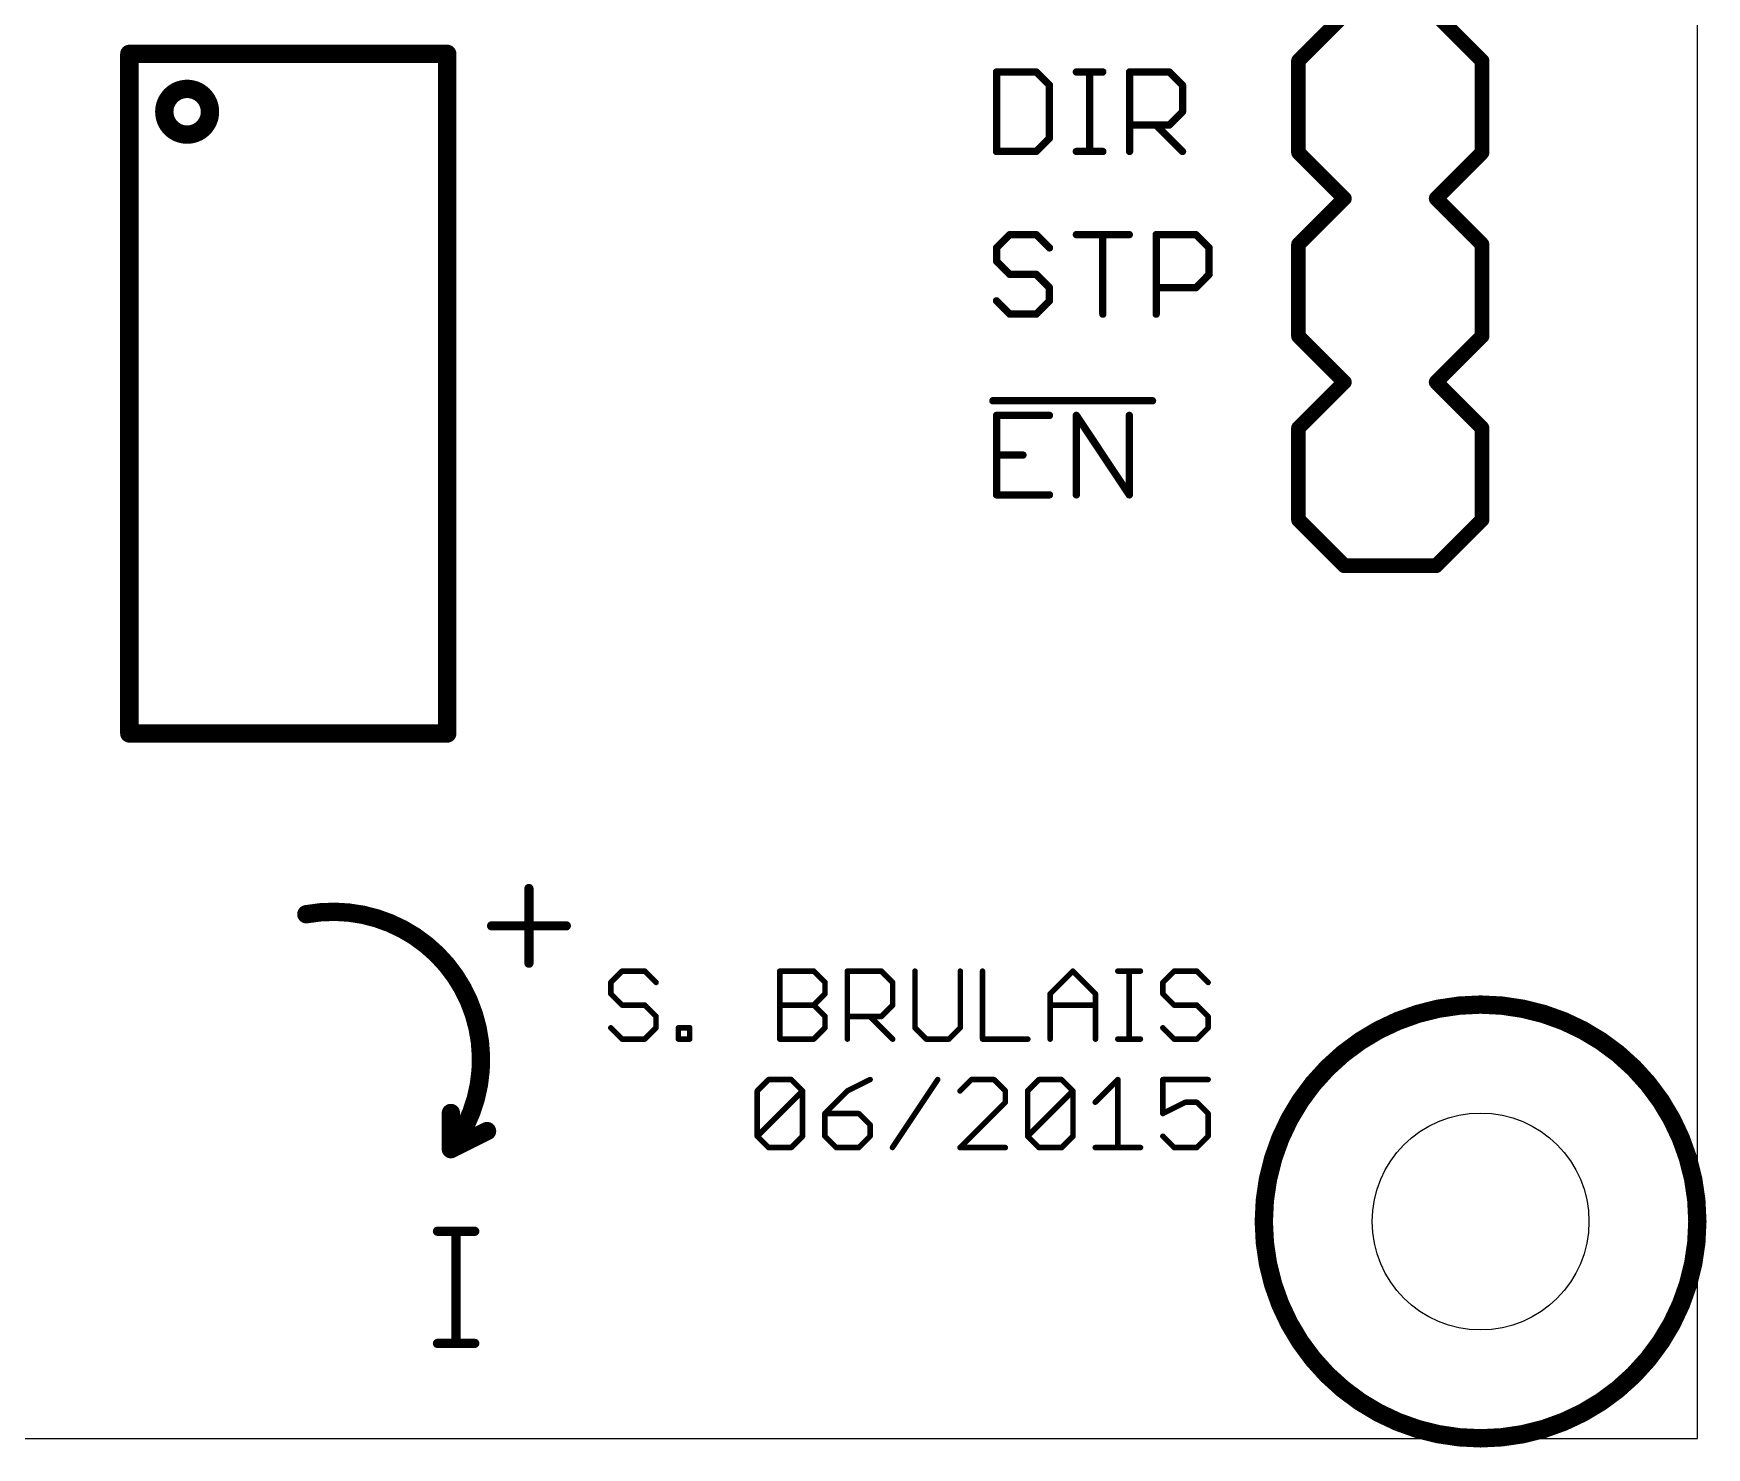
# Model space of a CAD drawing. Extents: x -0.16 to 1.66, y -0.01 to 1.46.
# Drawn here: x 0.747 to 1.659, y -0.005 to 0.765 of the extents above; entities that cross this region are included whole.
import ezdxf

# ---------------------------------------------------------------- set-up
doc = ezdxf.new("R2010")
doc.units = 0
doc.layers.add('20', color=7, linetype='CONTINUOUS')
doc.layers.add('21', color=253, linetype='CONTINUOUS')

msp = doc.modelspace()

# ---------------------------------------------------------------- linework, layer by layer
at = {"layer": '20'}
for p, q in [((1.653543, 0), (1.653543, 1.456693)), ((-0.15748, 0), (1.653543, 0))]:
    msp.add_line(p, q, dxfattribs=at)
msp.add_circle((1.535433, 0.11811), 0.059055, dxfattribs=at)
at = {"layer": '21'}
for points, const_width in [([(1.43622, 0.750197), (1.46122, 0.775197)], 0.008), ([(1.51122, 0.775197), (1.53622, 0.750197)], 0.008), ([(0.799213, 0.753937), (0.972441, 0.753937)], 0.01), ([(0.799213, 0.383858), (0.799213, 0.753937)], 0.01), ([(0.972441, 0.753937), (0.972441, 0.383858)], 0.01), ([(1.43622, 0.700197), (1.43622, 0.750197)], 0.008), ([(1.53622, 0.750197), (1.53622, 0.700197)], 0.008), ([(1.271685, 0.7441), (1.271685, 0.700819)], 0.004), ([(1.293326, 0.7441), (1.271685, 0.7441)], 0.004), ([(1.300539, 0.736886), (1.293326, 0.7441)], 0.004), ([(1.300539, 0.708032), (1.300539, 0.736886)], 0.004), ([(1.315187, 0.7441), (1.329614, 0.7441)], 0.004), ([(1.3224, 0.700819), (1.3224, 0.7441)], 0.004), ([(1.344188, 0.700819), (1.344188, 0.7441)], 0.004), ([(1.344188, 0.7441), (1.365828, 0.7441)], 0.004), ([(1.365828, 0.7441), (1.373042, 0.736886)], 0.004), ([(1.373042, 0.736886), (1.373042, 0.722459)], 0.004), ([(1.373042, 0.722459), (1.365828, 0.715246)], 0.004), ([(1.365828, 0.715246), (1.344188, 0.715246)], 0.004), ([(1.358615, 0.715246), (1.373042, 0.700819)], 0.004), ([(1.271685, 0.700819), (1.293326, 0.700819)], 0.004), ([(1.293326, 0.700819), (1.300539, 0.708032)], 0.004), ([(1.315187, 0.700819), (1.329614, 0.700819)], 0.004), ([(1.46122, 0.675197), (1.43622, 0.700197)], 0.008), ([(1.53622, 0.700197), (1.51122, 0.675197)], 0.008), ([(1.46122, 0.675197), (1.43622, 0.650197)], 0.008), ([(1.53622, 0.650197), (1.51122, 0.675197)], 0.008), ([(1.278898, 0.655517), (1.271685, 0.648304)], 0.004), ([(1.293326, 0.655517), (1.278898, 0.655517)], 0.004), ([(1.300539, 0.648304), (1.293326, 0.655517)], 0.004), ([(1.315187, 0.655517), (1.344041, 0.655517)], 0.004), ([(1.329614, 0.612236), (1.329614, 0.655517)], 0.004), ([(1.358688, 0.612236), (1.358688, 0.655517)], 0.004), ([(1.358688, 0.655517), (1.380329, 0.655517)], 0.004), ([(1.380329, 0.655517), (1.387542, 0.648304)], 0.004), ([(1.271685, 0.648304), (1.271685, 0.64109)], 0.004), ([(1.387542, 0.648304), (1.387542, 0.633877)], 0.004), ([(1.43622, 0.600197), (1.43622, 0.650197)], 0.008), ([(1.53622, 0.650197), (1.53622, 0.600197)], 0.008), ([(1.271685, 0.64109), (1.278898, 0.633877)], 0.004), ([(1.278898, 0.633877), (1.293326, 0.633877)], 0.004), ([(1.293326, 0.633877), (1.300539, 0.626663)], 0.004), ([(1.387542, 0.633877), (1.380329, 0.626663)], 0.004), ([(1.278898, 0.612236), (1.271685, 0.61945)], 0.004), ([(1.300539, 0.61945), (1.293326, 0.612236)], 0.004), ([(1.300539, 0.626663), (1.300539, 0.61945)], 0.004), ([(1.380329, 0.626663), (1.358688, 0.626663)], 0.004), ([(1.293326, 0.612236), (1.278898, 0.612236)], 0.004), ([(1.46122, 0.575197), (1.43622, 0.600197)], 0.008), ([(1.53622, 0.600197), (1.51122, 0.575197)], 0.008), ([(1.43622, 0.550197), (1.46122, 0.575197)], 0.008), ([(1.51122, 0.575197), (1.53622, 0.550197)], 0.008), ([(1.269685, 0.565055), (1.356688, 0.565055)], 0.004), ([(1.300539, 0.557092), (1.271685, 0.557092)], 0.004), ([(1.271685, 0.557092), (1.271685, 0.513811)], 0.004), ([(1.315187, 0.513811), (1.315187, 0.557092)], 0.004), ([(1.315187, 0.557092), (1.344041, 0.513811)], 0.004), ([(1.344041, 0.513811), (1.344041, 0.557092)], 0.004), ([(1.43622, 0.500197), (1.43622, 0.550197)], 0.008), ([(1.53622, 0.550197), (1.53622, 0.500197)], 0.008), ([(1.271685, 0.535452), (1.286112, 0.535452)], 0.004), ([(1.271685, 0.513811), (1.300539, 0.513811)], 0.004), ([(1.46122, 0.475197), (1.43622, 0.500197)], 0.008), ([(1.53622, 0.500197), (1.51122, 0.475197)], 0.008), ([(1.51122, 0.475197), (1.46122, 0.475197)], 0.008), ([(0.972441, 0.383858), (0.799213, 0.383858)], 0.01), ([(1.016945, 0.29944), (1.016945, 0.258738)], 0.005), ([(0.996594, 0.279089), (1.037296, 0.279089)], 0.005), ([(1.067688, 0.254437), (1.061516, 0.248265)], 0.003), ([(1.080032, 0.254437), (1.067688, 0.254437)], 0.003), ([(1.086204, 0.248265), (1.080032, 0.254437)], 0.003), ([(1.153595, 0.217406), (1.153595, 0.254437)], 0.003), ([(1.153595, 0.254437), (1.17211, 0.254437)], 0.003), ([(1.17211, 0.254437), (1.178282, 0.248265)], 0.003), ([(1.190426, 0.217406), (1.190426, 0.254437)], 0.003), ([(1.190426, 0.254437), (1.208942, 0.254437)], 0.003), ([(1.208942, 0.254437), (1.215114, 0.248265)], 0.003), ([(1.227258, 0.254437), (1.227258, 0.223577)], 0.003), ([(1.251945, 0.223577), (1.251945, 0.254437)], 0.003), ([(1.264089, 0.254437), (1.264089, 0.217406)], 0.003), ([(1.30092, 0.242093), (1.313264, 0.254437)], 0.003), ([(1.313264, 0.254437), (1.325608, 0.242093)], 0.003), ([(1.337752, 0.254437), (1.350096, 0.254437)], 0.003), ([(1.343924, 0.217406), (1.343924, 0.254437)], 0.003), ([(1.368478, 0.254437), (1.362306, 0.248265)], 0.003), ([(1.380822, 0.254437), (1.368478, 0.254437)], 0.003), ([(1.386994, 0.248265), (1.380822, 0.254437)], 0.003), ([(1.061516, 0.248265), (1.061516, 0.242093)], 0.003), ([(1.178282, 0.248265), (1.178282, 0.242093)], 0.003), ([(1.215114, 0.248265), (1.215114, 0.235921)], 0.003), ([(1.362306, 0.248265), (1.362306, 0.242093)], 0.003), ([(1.061516, 0.242093), (1.067688, 0.235921)], 0.003), ([(1.067688, 0.235921), (1.080032, 0.235921)], 0.003), ([(1.080032, 0.235921), (1.086204, 0.229749)], 0.003), ([(1.153595, 0.235921), (1.17211, 0.235921)], 0.003), ([(1.178282, 0.242093), (1.17211, 0.235921)], 0.003), ([(1.17211, 0.235921), (1.178282, 0.229749)], 0.003), ([(1.215114, 0.235921), (1.208942, 0.229749)], 0.003), ([(1.30092, 0.217406), (1.30092, 0.242093)], 0.003), ([(1.30092, 0.235921), (1.325608, 0.235921)], 0.003), ([(1.325608, 0.242093), (1.325608, 0.217406)], 0.003), ([(1.362306, 0.242093), (1.368478, 0.235921)], 0.003), ([(1.368478, 0.235921), (1.380822, 0.235921)], 0.003), ([(1.380822, 0.235921), (1.386994, 0.229749)], 0.003), ([(1.086204, 0.229749), (1.086204, 0.223577)], 0.003), ([(1.178282, 0.229749), (1.178282, 0.223577)], 0.003), ([(1.208942, 0.229749), (1.190426, 0.229749)], 0.003), ([(1.20277, 0.229749), (1.215114, 0.217406)], 0.003), ([(1.386994, 0.229749), (1.386994, 0.223577)], 0.003), ([(1.067688, 0.217406), (1.061516, 0.223577)], 0.003), ([(1.080032, 0.217406), (1.067688, 0.217406)], 0.003), ([(1.086204, 0.223577), (1.080032, 0.217406)], 0.003), ([(1.098347, 0.217406), (1.098347, 0.223577)], 0.003), ([(1.098347, 0.223577), (1.104519, 0.223577)], 0.003), ([(1.104519, 0.217406), (1.098347, 0.217406)], 0.003), ([(1.104519, 0.223577), (1.104519, 0.217406)], 0.003), ([(1.17211, 0.217406), (1.153595, 0.217406)], 0.003), ([(1.178282, 0.223577), (1.17211, 0.217406)], 0.003), ([(1.227258, 0.223577), (1.233429, 0.217406)], 0.003), ([(1.233429, 0.217406), (1.245773, 0.217406)], 0.003), ([(1.245773, 0.217406), (1.251945, 0.223577)], 0.003), ([(1.264089, 0.217406), (1.288777, 0.217406)], 0.003), ([(1.337752, 0.217406), (1.350096, 0.217406)], 0.003), ([(1.368478, 0.217406), (1.362306, 0.223577)], 0.003), ([(1.380822, 0.217406), (1.368478, 0.217406)], 0.003), ([(1.386994, 0.223577), (1.380822, 0.217406)], 0.003), ([(1.141318, 0.18921), (1.147489, 0.195382)], 0.003), ([(1.147489, 0.195382), (1.159833, 0.195382)], 0.003), ([(1.159833, 0.195382), (1.166005, 0.18921)], 0.003), ([(1.202837, 0.195382), (1.190493, 0.18921)], 0.003), ([(1.21498, 0.15835), (1.239668, 0.195382)], 0.003), ([(1.257984, 0.195382), (1.251812, 0.18921)], 0.003), ([(1.270328, 0.195382), (1.257984, 0.195382)], 0.003), ([(1.2765, 0.18921), (1.270328, 0.195382)], 0.003), ([(1.288643, 0.18921), (1.294815, 0.195382)], 0.003), ([(1.294815, 0.195382), (1.307159, 0.195382)], 0.003), ([(1.307159, 0.195382), (1.313331, 0.18921)], 0.003), ([(1.325475, 0.183038), (1.337819, 0.195382)], 0.003), ([(1.337819, 0.195382), (1.337819, 0.15835)], 0.003), ([(1.386994, 0.195382), (1.362306, 0.195382)], 0.003), ([(1.362306, 0.195382), (1.362306, 0.176866)], 0.003), ([(1.141318, 0.164522), (1.141318, 0.18921)], 0.003), ([(1.141318, 0.164522), (1.166005, 0.18921)], 0.003), ([(1.166005, 0.18921), (1.166005, 0.164522)], 0.003), ([(1.190493, 0.18921), (1.178149, 0.176866)], 0.003), ([(1.251812, 0.15835), (1.2765, 0.183038)], 0.003), ([(1.2765, 0.183038), (1.2765, 0.18921)], 0.003), ([(1.288643, 0.164522), (1.288643, 0.18921)], 0.003), ([(1.288643, 0.164522), (1.313331, 0.18921)], 0.003), ([(1.313331, 0.18921), (1.313331, 0.164522)], 0.003), ([(1.362306, 0.176866), (1.37465, 0.183038)], 0.003), ([(1.37465, 0.183038), (1.380822, 0.183038)], 0.003), ([(1.380822, 0.183038), (1.386994, 0.176866)], 0.003), ([(0.974409, 0.15748), (0.974409, 0.177165)], 0.01), ([(1.178149, 0.176866), (1.178149, 0.164522)], 0.003), ([(1.196665, 0.176866), (1.178149, 0.176866)], 0.003), ([(1.202837, 0.170694), (1.196665, 0.176866)], 0.003), ([(1.386994, 0.176866), (1.386994, 0.164522)], 0.003), ([(0.974409, 0.15748), (0.994094, 0.167323)], 0.01), ([(1.147489, 0.15835), (1.141318, 0.164522)], 0.003), ([(1.166005, 0.164522), (1.159833, 0.15835)], 0.003), ([(1.178149, 0.164522), (1.184321, 0.15835)], 0.003), ([(1.196665, 0.15835), (1.202837, 0.164522)], 0.003), ([(1.202837, 0.164522), (1.202837, 0.170694)], 0.003), ([(1.294815, 0.15835), (1.288643, 0.164522)], 0.003), ([(1.313331, 0.164522), (1.307159, 0.15835)], 0.003), ([(1.368478, 0.15835), (1.362306, 0.164522)], 0.003), ([(1.386994, 0.164522), (1.380822, 0.15835)], 0.003), ([(1.159833, 0.15835), (1.147489, 0.15835)], 0.003), ([(1.184321, 0.15835), (1.196665, 0.15835)], 0.003), ([(1.2765, 0.15835), (1.251812, 0.15835)], 0.003), ([(1.307159, 0.15835), (1.294815, 0.15835)], 0.003), ([(1.325475, 0.15835), (1.350163, 0.15835)], 0.003), ([(1.380822, 0.15835), (1.368478, 0.15835)], 0.003), ([(0.967067, 0.112765), (0.987418, 0.112765)], 0.005), ([(0.977242, 0.051713), (0.977242, 0.112765)], 0.005), ([(0.967067, 0.051713), (0.987418, 0.051713)], 0.005)]:
    msp.add_lwpolyline(points, dxfattribs=dict(at, const_width=const_width))
for points, const_width in [([(0.799213, 0.756437, 1), (0.799213, 0.751437)], 0.005), ([(0.801713, 0.753937, 1), (0.796713, 0.753937)], 0.005), ([(0.974941, 0.753937, 1), (0.969941, 0.753937)], 0.005), ([(0.972441, 0.751437, 1), (0.972441, 0.756437)], 0.005), ([(1.43822, 0.750197, 1), (1.43422, 0.750197)], 0.004), ([(1.434806, 0.751611, 1), (1.437635, 0.748783)], 0.004), ([(1.53822, 0.750197, 1), (1.53422, 0.750197)], 0.004), ([(1.534806, 0.748783, 1), (1.537635, 0.751611)], 0.004), ([(0.830709, 0.709992, 1), (0.830709, 0.73489, 1), (0.830709, 0.709992)], 0.01), ([(1.272685, 0.7441, 1), (1.270685, 0.7441)], 0.002), ([(1.271685, 0.7451, 1), (1.271685, 0.7431)], 0.002), ([(1.294033, 0.744807, 1), (1.292618, 0.743393)], 0.002), ([(1.293326, 0.7431, 1), (1.293326, 0.7451)], 0.002), ([(1.301539, 0.736886, 1), (1.299539, 0.736886)], 0.002), ([(1.299832, 0.736179, 1), (1.301246, 0.737594)], 0.002), ([(1.315187, 0.7451, 1), (1.315187, 0.7431)], 0.002), ([(1.3234, 0.7441, 1), (1.3214, 0.7441)], 0.002), ([(1.329614, 0.7431, 1), (1.329614, 0.7451)], 0.002), ([(1.345188, 0.7441, 1), (1.343188, 0.7441)], 0.002), ([(1.344188, 0.7451, 1), (1.344188, 0.7431)], 0.002), ([(1.366535, 0.744807, 1), (1.365121, 0.743393)], 0.002), ([(1.365828, 0.7431, 1), (1.365828, 0.7451)], 0.002), ([(1.374042, 0.736886, 1), (1.372042, 0.736886)], 0.002), ([(1.372335, 0.736179, 1), (1.373749, 0.737594)], 0.002), ([(1.372042, 0.722459, 1), (1.374042, 0.722459)], 0.002), ([(1.373749, 0.721752, 1), (1.372335, 0.723167)], 0.002), ([(1.344188, 0.716246, 1), (1.344188, 0.714246)], 0.002), ([(1.359322, 0.715953, 1), (1.357908, 0.714539)], 0.002), ([(1.365121, 0.715953, 1), (1.366535, 0.714539)], 0.002), ([(1.365828, 0.714246, 1), (1.365828, 0.716246)], 0.002), ([(1.271685, 0.701819, 1), (1.271685, 0.699819)], 0.002), ([(1.292618, 0.701526, 1), (1.294033, 0.700112)], 0.002), ([(1.293326, 0.699819, 1), (1.293326, 0.701819)], 0.002), ([(1.299539, 0.708032, 1), (1.301539, 0.708032)], 0.002), ([(1.301246, 0.707325, 1), (1.299832, 0.708739)], 0.002), ([(1.315187, 0.701819, 1), (1.315187, 0.699819)], 0.002), ([(1.329614, 0.699819, 1), (1.329614, 0.701819)], 0.002), ([(1.372335, 0.700112, 1), (1.373749, 0.701526)], 0.002), ([(1.437635, 0.701611, 1), (1.434806, 0.698783)], 0.004), ([(1.43422, 0.700197, 1), (1.43822, 0.700197)], 0.004), ([(1.53422, 0.700197, 1), (1.53822, 0.700197)], 0.004), ([(1.537635, 0.698783, 1), (1.534806, 0.701611)], 0.004), ([(1.270685, 0.700819, 1), (1.272685, 0.700819)], 0.002), ([(1.3214, 0.700819, 1), (1.3234, 0.700819)], 0.002), ([(1.343188, 0.700819, 1), (1.345188, 0.700819)], 0.002), ([(1.462635, 0.673783, 1), (1.459806, 0.676611)], 0.004), ([(1.459806, 0.673783, 1), (1.462635, 0.676611)], 0.004), ([(1.512635, 0.676611, 1), (1.509806, 0.673783)], 0.004), ([(1.509806, 0.676611, 1), (1.512635, 0.673783)], 0.004), ([(1.278898, 0.656517, 1), (1.278898, 0.654517)], 0.002), ([(1.279606, 0.65481, 1), (1.278191, 0.656224)], 0.002), ([(1.294033, 0.656224, 1), (1.292618, 0.65481)], 0.002), ([(1.293326, 0.654517, 1), (1.293326, 0.656517)], 0.002), ([(1.315187, 0.656517, 1), (1.315187, 0.654517)], 0.002), ([(1.330614, 0.655517, 1), (1.328614, 0.655517)], 0.002), ([(1.344041, 0.654517, 1), (1.344041, 0.656517)], 0.002), ([(1.359688, 0.655517, 1), (1.357688, 0.655517)], 0.002), ([(1.358688, 0.656517, 1), (1.358688, 0.654517)], 0.002), ([(1.381036, 0.656224, 1), (1.379622, 0.65481)], 0.002), ([(1.380329, 0.654517, 1), (1.380329, 0.656517)], 0.002), ([(1.272685, 0.648304, 1), (1.270685, 0.648304)], 0.002), ([(1.270978, 0.649011, 1), (1.272392, 0.647597)], 0.002), ([(1.299832, 0.647597, 1), (1.301246, 0.649011)], 0.002), ([(1.388542, 0.648304, 1), (1.386542, 0.648304)], 0.002), ([(1.386835, 0.647597, 1), (1.38825, 0.649011)], 0.002), ([(1.43822, 0.650197, 1), (1.43422, 0.650197)], 0.004), ([(1.434806, 0.651611, 1), (1.437635, 0.648783)], 0.004), ([(1.53822, 0.650197, 1), (1.53422, 0.650197)], 0.004), ([(1.534806, 0.648783, 1), (1.537635, 0.651611)], 0.004), ([(1.272392, 0.641797, 1), (1.270978, 0.640383)], 0.002), ([(1.270685, 0.64109, 1), (1.272685, 0.64109)], 0.002), ([(1.278898, 0.634877, 1), (1.278898, 0.632877)], 0.002), ([(1.278191, 0.63317, 1), (1.279606, 0.634584)], 0.002), ([(1.294033, 0.634584, 1), (1.292618, 0.63317)], 0.002), ([(1.293326, 0.632877, 1), (1.293326, 0.634877)], 0.002), ([(1.386542, 0.633877, 1), (1.388542, 0.633877)], 0.002), ([(1.38825, 0.63317, 1), (1.386835, 0.634584)], 0.002), ([(1.272392, 0.620157, 1), (1.270978, 0.618743)], 0.002), ([(1.301539, 0.626663, 1), (1.299539, 0.626663)], 0.002), ([(1.299539, 0.61945, 1), (1.301539, 0.61945)], 0.002), ([(1.299832, 0.625956, 1), (1.301246, 0.62737)], 0.002), ([(1.301246, 0.618743, 1), (1.299832, 0.620157)], 0.002), ([(1.358688, 0.627663, 1), (1.358688, 0.625663)], 0.002), ([(1.379622, 0.62737, 1), (1.381036, 0.625956)], 0.002), ([(1.380329, 0.625663, 1), (1.380329, 0.627663)], 0.002), ([(1.278898, 0.613236, 1), (1.278898, 0.611236)], 0.002), ([(1.278191, 0.611529, 1), (1.279606, 0.612943)], 0.002), ([(1.292618, 0.612943, 1), (1.294033, 0.611529)], 0.002), ([(1.293326, 0.611236, 1), (1.293326, 0.613236)], 0.002), ([(1.328614, 0.612236, 1), (1.330614, 0.612236)], 0.002), ([(1.357688, 0.612236, 1), (1.359688, 0.612236)], 0.002), ([(1.437635, 0.601611, 1), (1.434806, 0.598783)], 0.004), ([(1.43422, 0.600197, 1), (1.43822, 0.600197)], 0.004), ([(1.53422, 0.600197, 1), (1.53822, 0.600197)], 0.004), ([(1.537635, 0.598783, 1), (1.534806, 0.601611)], 0.004), ([(1.462635, 0.573783, 1), (1.459806, 0.576611)], 0.004), ([(1.459806, 0.573783, 1), (1.462635, 0.576611)], 0.004), ([(1.512635, 0.576611, 1), (1.509806, 0.573783)], 0.004), ([(1.509806, 0.576611, 1), (1.512635, 0.573783)], 0.004), ([(1.269685, 0.566055, 1), (1.269685, 0.564055)], 0.002), ([(1.356688, 0.564055, 1), (1.356688, 0.566055)], 0.002), ([(1.271685, 0.558092, 1), (1.271685, 0.556092)], 0.002), ([(1.272685, 0.557092, 1), (1.270685, 0.557092)], 0.002), ([(1.300539, 0.556092, 1), (1.300539, 0.558092)], 0.002), ([(1.316187, 0.557092, 1), (1.314187, 0.557092)], 0.002), ([(1.316019, 0.557647, 1), (1.314355, 0.556537)], 0.002), ([(1.345041, 0.557092, 1), (1.343041, 0.557092)], 0.002), ([(1.43822, 0.550197, 1), (1.43422, 0.550197)], 0.004), ([(1.434806, 0.551611, 1), (1.437635, 0.548783)], 0.004), ([(1.53822, 0.550197, 1), (1.53422, 0.550197)], 0.004), ([(1.534806, 0.548783, 1), (1.537635, 0.551611)], 0.004), ([(1.271685, 0.536452, 1), (1.271685, 0.534452)], 0.002), ([(1.286112, 0.534452, 1), (1.286112, 0.536452)], 0.002), ([(1.271685, 0.514811, 1), (1.271685, 0.512811)], 0.002), ([(1.270685, 0.513811, 1), (1.272685, 0.513811)], 0.002), ([(1.300539, 0.512811, 1), (1.300539, 0.514811)], 0.002), ([(1.314187, 0.513811, 1), (1.316187, 0.513811)], 0.002), ([(1.343041, 0.513811, 1), (1.345041, 0.513811)], 0.002), ([(1.343209, 0.513256, 1), (1.344873, 0.514366)], 0.002), ([(1.437635, 0.501611, 1), (1.434806, 0.498783)], 0.004), ([(1.43422, 0.500197, 1), (1.43822, 0.500197)], 0.004), ([(1.53422, 0.500197, 1), (1.53822, 0.500197)], 0.004), ([(1.537635, 0.498783, 1), (1.534806, 0.501611)], 0.004), ([(1.46122, 0.477197, 1), (1.46122, 0.473197)], 0.004), ([(1.459806, 0.473783, 1), (1.462635, 0.476611)], 0.004), ([(1.509806, 0.476611, 1), (1.512635, 0.473783)], 0.004), ([(1.51122, 0.473197, 1), (1.51122, 0.477197)], 0.004), ([(0.799213, 0.386358, 1), (0.799213, 0.381358)], 0.005), ([(0.796713, 0.383858, 1), (0.801713, 0.383858)], 0.005), ([(0.969941, 0.383858, 1), (0.974941, 0.383858)], 0.005), ([(0.972441, 0.381358, 1), (0.972441, 0.386358)], 0.005), ([(1.018195, 0.29944, 1), (1.015695, 0.29944)], 0.0025), ([(0.974409, 0.15748, 0.685141), (0.895669, 0.285433)], 0.01), ([(0.895216, 0.287892, 1), (0.896122, 0.282974)], 0.005), ([(0.996594, 0.280339, 1), (0.996594, 0.277839)], 0.0025), ([(1.037296, 0.277839, 1), (1.037296, 0.280339)], 0.0025), ([(1.015695, 0.258738, 1), (1.018195, 0.258738)], 0.0025), ([(1.067688, 0.255187, 1), (1.067688, 0.253687)], 0.0015), ([(1.068218, 0.253907, 1), (1.067158, 0.254967)], 0.0015), ([(1.080562, 0.254967, 1), (1.079501, 0.253907)], 0.0015), ([(1.080032, 0.253687, 1), (1.080032, 0.255187)], 0.0015), ([(1.154345, 0.254437, 1), (1.152845, 0.254437)], 0.0015), ([(1.153595, 0.255187, 1), (1.153595, 0.253687)], 0.0015), ([(1.172641, 0.254967, 1), (1.17158, 0.253907)], 0.0015), ([(1.17211, 0.253687, 1), (1.17211, 0.255187)], 0.0015), ([(1.191176, 0.254437, 1), (1.189676, 0.254437)], 0.0015), ([(1.190426, 0.255187, 1), (1.190426, 0.253687)], 0.0015), ([(1.209472, 0.254967, 1), (1.208411, 0.253907)], 0.0015), ([(1.208942, 0.253687, 1), (1.208942, 0.255187)], 0.0015), ([(1.228008, 0.254437, 1), (1.226508, 0.254437)], 0.0015), ([(1.252695, 0.254437, 1), (1.251195, 0.254437)], 0.0015), ([(1.264839, 0.254437, 1), (1.263339, 0.254437)], 0.0015), ([(1.313795, 0.254967, 1), (1.312734, 0.253907)], 0.0015), ([(1.313795, 0.253907, 1), (1.312734, 0.254967)], 0.0015), ([(1.337752, 0.255187, 1), (1.337752, 0.253687)], 0.0015), ([(1.344674, 0.254437, 1), (1.343174, 0.254437)], 0.0015), ([(1.350096, 0.253687, 1), (1.350096, 0.255187)], 0.0015), ([(1.368478, 0.255187, 1), (1.368478, 0.253687)], 0.0015), ([(1.369008, 0.253907, 1), (1.367948, 0.254967)], 0.0015), ([(1.381352, 0.254967, 1), (1.380292, 0.253907)], 0.0015), ([(1.380822, 0.253687, 1), (1.380822, 0.255187)], 0.0015), ([(1.062266, 0.248265, 1), (1.060766, 0.248265)], 0.0015), ([(1.060986, 0.248795, 1), (1.062046, 0.247735)], 0.0015), ([(1.085673, 0.247735, 1), (1.086734, 0.248795)], 0.0015), ([(1.179032, 0.248265, 1), (1.177532, 0.248265)], 0.0015), ([(1.177752, 0.247735, 1), (1.178813, 0.248795)], 0.0015), ([(1.215864, 0.248265, 1), (1.214364, 0.248265)], 0.0015), ([(1.214583, 0.247735, 1), (1.215644, 0.248795)], 0.0015), ([(1.363056, 0.248265, 1), (1.361556, 0.248265)], 0.0015), ([(1.361776, 0.248795, 1), (1.362836, 0.247735)], 0.0015), ([(1.386464, 0.247735, 1), (1.387524, 0.248795)], 0.0015), ([(1.062046, 0.242624, 1), (1.060986, 0.241563)], 0.0015), ([(1.060766, 0.242093, 1), (1.062266, 0.242093)], 0.0015), ([(1.067688, 0.236671, 1), (1.067688, 0.235171)], 0.0015), ([(1.067158, 0.235391, 1), (1.068218, 0.236452)], 0.0015), ([(1.080562, 0.236452, 1), (1.079501, 0.235391)], 0.0015), ([(1.080032, 0.235171, 1), (1.080032, 0.236671)], 0.0015), ([(1.153595, 0.236671, 1), (1.153595, 0.235171)], 0.0015), ([(1.172641, 0.236452, 1), (1.17158, 0.235391)], 0.0015), ([(1.17158, 0.236452, 1), (1.172641, 0.235391)], 0.0015), ([(1.17211, 0.235171, 1), (1.17211, 0.236671)], 0.0015), ([(1.177532, 0.242093, 1), (1.179032, 0.242093)], 0.0015), ([(1.178813, 0.241563, 1), (1.177752, 0.242624)], 0.0015), ([(1.215644, 0.235391, 1), (1.214583, 0.236452)], 0.0015), ([(1.30167, 0.242093, 1), (1.30017, 0.242093)], 0.0015), ([(1.30039, 0.242624, 1), (1.301451, 0.241563)], 0.0015), ([(1.30092, 0.236671, 1), (1.30092, 0.235171)], 0.0015), ([(1.326358, 0.242093, 1), (1.324858, 0.242093)], 0.0015), ([(1.325078, 0.241563, 1), (1.326138, 0.242624)], 0.0015), ([(1.325608, 0.235171, 1), (1.325608, 0.236671)], 0.0015), ([(1.362836, 0.242624, 1), (1.361776, 0.241563)], 0.0015), ([(1.361556, 0.242093, 1), (1.363056, 0.242093)], 0.0015), ([(1.368478, 0.236671, 1), (1.368478, 0.235171)], 0.0015), ([(1.367948, 0.235391, 1), (1.369008, 0.236452)], 0.0015), ([(1.381352, 0.236452, 1), (1.380292, 0.235391)], 0.0015), ([(1.380822, 0.235171, 1), (1.380822, 0.236671)], 0.0015), ([(1.535433, 0, 1), (1.535433, 0.23622, 1), (1.535433, 0)], 0.01), ([(1.086954, 0.229749, 1), (1.085454, 0.229749)], 0.0015), ([(1.085673, 0.229219, 1), (1.086734, 0.23028)], 0.0015), ([(1.179032, 0.229749, 1), (1.177532, 0.229749)], 0.0015), ([(1.177752, 0.229219, 1), (1.178813, 0.23028)], 0.0015), ([(1.190426, 0.230499, 1), (1.190426, 0.228999)], 0.0015), ([(1.2033, 0.23028, 1), (1.20224, 0.229219)], 0.0015), ([(1.208411, 0.23028, 1), (1.209472, 0.229219)], 0.0015), ([(1.208942, 0.228999, 1), (1.208942, 0.230499)], 0.0015), ([(1.214364, 0.235921, 1), (1.215864, 0.235921)], 0.0015), ([(1.387744, 0.229749, 1), (1.386244, 0.229749)], 0.0015), ([(1.386464, 0.229219, 1), (1.387524, 0.23028)], 0.0015), ([(1.062046, 0.224108, 1), (1.060986, 0.223047)], 0.0015), ([(1.067688, 0.218156, 1), (1.067688, 0.216656)], 0.0015), ([(1.080032, 0.216656, 1), (1.080032, 0.218156)], 0.0015), ([(1.085454, 0.223577, 1), (1.086954, 0.223577)], 0.0015), ([(1.086734, 0.223047, 1), (1.085673, 0.224108)], 0.0015), ([(1.099097, 0.223577, 1), (1.097597, 0.223577)], 0.0015), ([(1.098347, 0.224327, 1), (1.098347, 0.222827)], 0.0015), ([(1.098347, 0.218156, 1), (1.098347, 0.216656)], 0.0015), ([(1.105269, 0.223577, 1), (1.103769, 0.223577)], 0.0015), ([(1.104519, 0.222827, 1), (1.104519, 0.224327)], 0.0015), ([(1.104519, 0.216656, 1), (1.104519, 0.218156)], 0.0015), ([(1.153595, 0.218156, 1), (1.153595, 0.216656)], 0.0015), ([(1.17211, 0.216656, 1), (1.17211, 0.218156)], 0.0015), ([(1.177532, 0.223577, 1), (1.179032, 0.223577)], 0.0015), ([(1.178813, 0.223047, 1), (1.177752, 0.224108)], 0.0015), ([(1.227788, 0.224108, 1), (1.226727, 0.223047)], 0.0015), ([(1.226508, 0.223577, 1), (1.228008, 0.223577)], 0.0015), ([(1.233429, 0.218156, 1), (1.233429, 0.216656)], 0.0015), ([(1.245773, 0.216656, 1), (1.245773, 0.218156)], 0.0015), ([(1.251195, 0.223577, 1), (1.252695, 0.223577)], 0.0015), ([(1.252476, 0.223047, 1), (1.251415, 0.224108)], 0.0015), ([(1.264089, 0.218156, 1), (1.264089, 0.216656)], 0.0015), ([(1.288777, 0.216656, 1), (1.288777, 0.218156)], 0.0015), ([(1.337752, 0.218156, 1), (1.337752, 0.216656)], 0.0015), ([(1.350096, 0.216656, 1), (1.350096, 0.218156)], 0.0015), ([(1.362836, 0.224108, 1), (1.361776, 0.223047)], 0.0015), ([(1.368478, 0.218156, 1), (1.368478, 0.216656)], 0.0015), ([(1.380822, 0.216656, 1), (1.380822, 0.218156)], 0.0015), ([(1.386244, 0.223577, 1), (1.387744, 0.223577)], 0.0015), ([(1.387524, 0.223047, 1), (1.386464, 0.224108)], 0.0015), ([(1.067158, 0.216875, 1), (1.068218, 0.217936)], 0.0015), ([(1.079501, 0.217936, 1), (1.080562, 0.216875)], 0.0015), ([(1.097597, 0.217406, 1), (1.099097, 0.217406)], 0.0015), ([(1.103769, 0.217406, 1), (1.105269, 0.217406)], 0.0015), ([(1.152845, 0.217406, 1), (1.154345, 0.217406)], 0.0015), ([(1.17158, 0.217936, 1), (1.172641, 0.216875)], 0.0015), ([(1.189676, 0.217406, 1), (1.191176, 0.217406)], 0.0015), ([(1.214583, 0.216875, 1), (1.215644, 0.217936)], 0.0015), ([(1.232899, 0.216875, 1), (1.23396, 0.217936)], 0.0015), ([(1.245243, 0.217936, 1), (1.246304, 0.216875)], 0.0015), ([(1.263339, 0.217406, 1), (1.264839, 0.217406)], 0.0015), ([(1.30017, 0.217406, 1), (1.30167, 0.217406)], 0.0015), ([(1.324858, 0.217406, 1), (1.326358, 0.217406)], 0.0015), ([(1.343174, 0.217406, 1), (1.344674, 0.217406)], 0.0015), ([(1.367948, 0.216875, 1), (1.369008, 0.217936)], 0.0015), ([(1.380292, 0.217936, 1), (1.381352, 0.216875)], 0.0015), ([(1.147489, 0.196132, 1), (1.147489, 0.194632)], 0.0015), ([(1.14802, 0.194852, 1), (1.146959, 0.195912)], 0.0015), ([(1.160364, 0.195912, 1), (1.159303, 0.194852)], 0.0015), ([(1.159833, 0.194632, 1), (1.159833, 0.196132)], 0.0015), ([(1.203172, 0.194711, 1), (1.202501, 0.196053)], 0.0015), ([(1.240292, 0.194966, 1), (1.239044, 0.195798)], 0.0015), ([(1.257984, 0.196132, 1), (1.257984, 0.194632)], 0.0015), ([(1.258514, 0.194852, 1), (1.257453, 0.195912)], 0.0015), ([(1.270858, 0.195912, 1), (1.269797, 0.194852)], 0.0015), ([(1.270328, 0.194632, 1), (1.270328, 0.196132)], 0.0015), ([(1.294815, 0.196132, 1), (1.294815, 0.194632)], 0.0015), ([(1.295346, 0.194852, 1), (1.294285, 0.195912)], 0.0015), ([(1.307689, 0.195912, 1), (1.306629, 0.194852)], 0.0015), ([(1.307159, 0.194632, 1), (1.307159, 0.196132)], 0.0015), ([(1.338569, 0.195382, 1), (1.337069, 0.195382)], 0.0015), ([(1.338349, 0.194852, 1), (1.337288, 0.195912)], 0.0015), ([(1.362306, 0.196132, 1), (1.362306, 0.194632)], 0.0015), ([(1.363056, 0.195382, 1), (1.361556, 0.195382)], 0.0015), ([(1.386994, 0.194632, 1), (1.386994, 0.196132)], 0.0015), ([(1.142068, 0.18921, 1), (1.140568, 0.18921)], 0.0015), ([(1.140787, 0.18974, 1), (1.141848, 0.18868)], 0.0015), ([(1.166755, 0.18921, 1), (1.165255, 0.18921)], 0.0015), ([(1.166536, 0.18868, 1), (1.165475, 0.18974)], 0.0015), ([(1.165475, 0.18868, 1), (1.166536, 0.18974)], 0.0015), ([(1.190157, 0.189881, 1), (1.190828, 0.188539)], 0.0015), ([(1.191023, 0.18868, 1), (1.189963, 0.18974)], 0.0015), ([(1.251282, 0.18974, 1), (1.252342, 0.18868)], 0.0015), ([(1.27725, 0.18921, 1), (1.27575, 0.18921)], 0.0015), ([(1.27575, 0.183038, 1), (1.27725, 0.183038)], 0.0015), ([(1.275969, 0.18868, 1), (1.27703, 0.18974)], 0.0015), ([(1.27703, 0.182508, 1), (1.275969, 0.183568)], 0.0015), ([(1.289393, 0.18921, 1), (1.287893, 0.18921)], 0.0015), ([(1.288113, 0.18974, 1), (1.289174, 0.18868)], 0.0015), ([(1.314081, 0.18921, 1), (1.312581, 0.18921)], 0.0015), ([(1.313861, 0.18868, 1), (1.312801, 0.18974)], 0.0015), ([(1.312801, 0.18868, 1), (1.313861, 0.18974)], 0.0015), ([(1.324944, 0.183568, 1), (1.326005, 0.182508)], 0.0015), ([(1.37465, 0.183788, 1), (1.37465, 0.182288)], 0.0015), ([(1.374986, 0.182367, 1), (1.374315, 0.183709)], 0.0015), ([(1.381352, 0.183568, 1), (1.380292, 0.182508)], 0.0015), ([(1.380822, 0.182288, 1), (1.380822, 0.183788)], 0.0015), ([(0.976909, 0.177165, 1), (0.971909, 0.177165)], 0.005), ([(1.178899, 0.176866, 1), (1.177399, 0.176866)], 0.0015), ([(1.178149, 0.177616, 1), (1.178149, 0.176116)], 0.0015), ([(1.177619, 0.177396, 1), (1.178679, 0.176336)], 0.0015), ([(1.197195, 0.177396, 1), (1.196134, 0.176336)], 0.0015), ([(1.196665, 0.176116, 1), (1.196665, 0.177616)], 0.0015), ([(1.361971, 0.177537, 1), (1.362642, 0.176195)], 0.0015), ([(1.361556, 0.176866, 1), (1.363056, 0.176866)], 0.0015), ([(1.387744, 0.176866, 1), (1.386244, 0.176866)], 0.0015), ([(1.386464, 0.176336, 1), (1.387524, 0.177396)], 0.0015), ([(0.995213, 0.165087, 1), (0.992976, 0.169559)], 0.005), ([(1.141848, 0.165053, 1), (1.140787, 0.163992)], 0.0015), ([(1.140787, 0.165053, 1), (1.141848, 0.163992)], 0.0015), ([(1.140568, 0.164522, 1), (1.142068, 0.164522)], 0.0015), ([(1.165255, 0.164522, 1), (1.166755, 0.164522)], 0.0015), ([(1.166536, 0.163992, 1), (1.165475, 0.165053)], 0.0015), ([(1.178679, 0.165053, 1), (1.177619, 0.163992)], 0.0015), ([(1.177399, 0.164522, 1), (1.178899, 0.164522)], 0.0015), ([(1.203587, 0.170694, 1), (1.202087, 0.170694)], 0.0015), ([(1.202087, 0.164522, 1), (1.203587, 0.164522)], 0.0015), ([(1.202306, 0.170164, 1), (1.203367, 0.171225)], 0.0015), ([(1.203367, 0.163992, 1), (1.202306, 0.165053)], 0.0015), ([(1.289174, 0.165053, 1), (1.288113, 0.163992)], 0.0015), ([(1.288113, 0.165053, 1), (1.289174, 0.163992)], 0.0015), ([(1.287893, 0.164522, 1), (1.289393, 0.164522)], 0.0015), ([(1.312581, 0.164522, 1), (1.314081, 0.164522)], 0.0015), ([(1.313861, 0.163992, 1), (1.312801, 0.165053)], 0.0015), ([(1.362837, 0.165053, 1), (1.361776, 0.163992)], 0.0015), ([(1.386244, 0.164522, 1), (1.387744, 0.164522)], 0.0015), ([(1.387524, 0.163992, 1), (1.386464, 0.165053)], 0.0015), ([(0.973291, 0.159716, 1), (0.975527, 0.155244)], 0.005), ([(0.971909, 0.15748, 1), (0.976909, 0.15748)], 0.005), ([(0.972419, 0.158993, 1), (0.9764, 0.155968)], 0.005), ([(1.147489, 0.1591, 1), (1.147489, 0.1576)], 0.0015), ([(1.146959, 0.15782, 1), (1.14802, 0.158881)], 0.0015), ([(1.159303, 0.158881, 1), (1.160364, 0.15782)], 0.0015), ([(1.159833, 0.1576, 1), (1.159833, 0.1591)], 0.0015), ([(1.184321, 0.1591, 1), (1.184321, 0.1576)], 0.0015), ([(1.183791, 0.15782, 1), (1.184851, 0.158881)], 0.0015), ([(1.196134, 0.158881, 1), (1.197195, 0.15782)], 0.0015), ([(1.196665, 0.1576, 1), (1.196665, 0.1591)], 0.0015), ([(1.214356, 0.158766, 1), (1.215604, 0.157934)], 0.0015), ([(1.251812, 0.1591, 1), (1.251812, 0.1576)], 0.0015), ([(1.251282, 0.158881, 1), (1.252342, 0.15782)], 0.0015), ([(1.2765, 0.1576, 1), (1.2765, 0.1591)], 0.0015), ([(1.294815, 0.1591, 1), (1.294815, 0.1576)], 0.0015), ([(1.294285, 0.15782, 1), (1.295346, 0.158881)], 0.0015), ([(1.306629, 0.158881, 1), (1.307689, 0.15782)], 0.0015), ([(1.307159, 0.1576, 1), (1.307159, 0.1591)], 0.0015), ([(1.325475, 0.1591, 1), (1.325475, 0.1576)], 0.0015), ([(1.337069, 0.15835, 1), (1.338569, 0.15835)], 0.0015), ([(1.350163, 0.1576, 1), (1.350163, 0.1591)], 0.0015), ([(1.368478, 0.1591, 1), (1.368478, 0.1576)], 0.0015), ([(1.367948, 0.15782, 1), (1.369008, 0.158881)], 0.0015), ([(1.380292, 0.158881, 1), (1.381352, 0.15782)], 0.0015), ([(1.380822, 0.1576, 1), (1.380822, 0.1591)], 0.0015), ([(0.967067, 0.114015, 1), (0.967067, 0.111515)], 0.0025), ([(0.978492, 0.112765, 1), (0.975992, 0.112765)], 0.0025), ([(0.987418, 0.111515, 1), (0.987418, 0.114015)], 0.0025), ([(0.967067, 0.052963, 1), (0.967067, 0.050463)], 0.0025), ([(0.975992, 0.051713, 1), (0.978492, 0.051713)], 0.0025), ([(0.987418, 0.050463, 1), (0.987418, 0.052963)], 0.0025)]:
    msp.add_lwpolyline(points, format="xyb", dxfattribs=dict(at, const_width=const_width))

doc.saveas('drawing.dxf')
